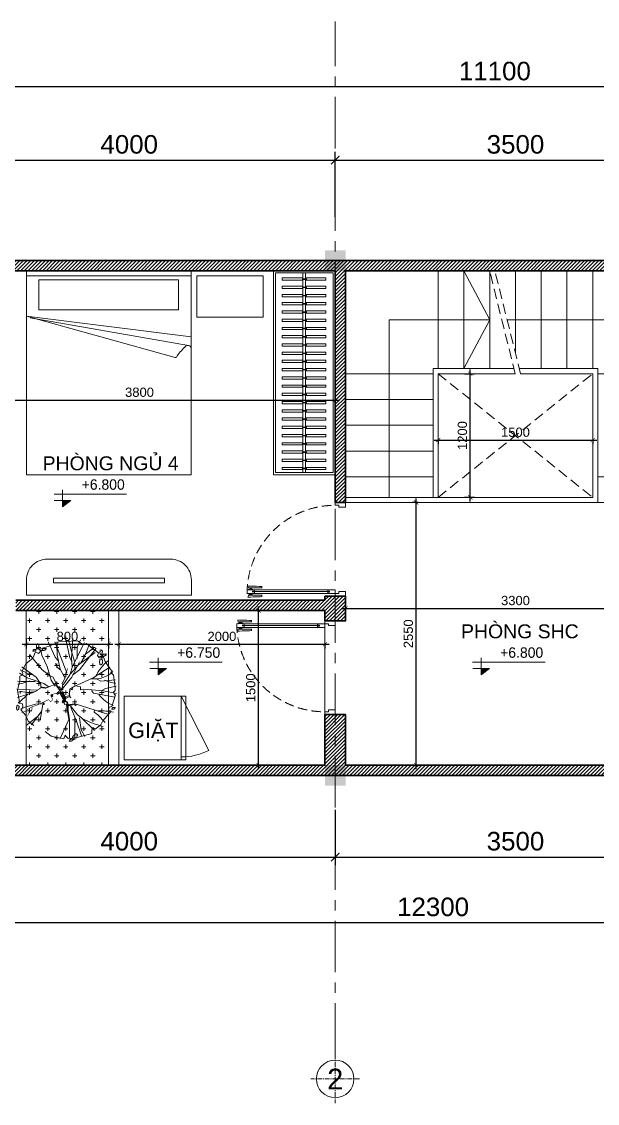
# Model space of a CAD drawing. Header units: inches. Extents: x 1198002 to 1275033, y 93432 to 197262.
# Drawn here: x 1250057 to 1255646, y 119039 to 129545 of the extents above; entities that cross this region are included whole.
import ezdxf
from ezdxf.enums import TextEntityAlignment as Align

# ---------------------------------------------------------------- set-up
doc = ezdxf.new("R2010")
doc.units = ezdxf.units.IN
doc.header["$LTSCALE"] = 100
doc.header["$MEASUREMENT"] = 0
doc.header["$PDMODE"] = 35
doc.linetypes.add('CENTERX2', pattern=[4, 2.5, -0.5, 0.5, -0.5])
doc.linetypes.add('DASHEDX2', pattern=[1.5, 1, -0.5])
for name, color, linetype, lineweight in [('1', 1, 'Continuous', 18), ('183', 183, 'Continuous', 5), ('2', 2, 'Continuous', 13), ('4', 4, 'Continuous', 35), ('8', 252, 'Continuous', 5), ('8CUA', 8, 'Continuous', 5), ('9GRID', 251, 'CENTERX2', 5), ('9HIDDEN', 251, 'DASHEDX2', 5), ('CAYXANH', 85, 'Continuous', 5), ('DIM', 135, 'Continuous', 9), ('TEXT', 7, 'Continuous', 18)]:
    doc.layers.add(name, color=color, linetype=linetype, lineweight=lineweight)
doc.layers.add('13COLUMB', color=13, linetype='Continuous')
doc.styles.add('CVN', font='VHELVEN.TTF')
doc.styles.add('OBAYASHI', font='ARIALN.TTF')
doc.styles.add('VSIMPLEX', font='VTIMESN.TTF')
doc.dimstyles.new('D100', dxfattribs={"dimscale": 100, "dimtxt": 1.8, "dimasz": 0.8, "dimexe": 0.8, "dimexo": 0.8, "dimgap": 0.6, "dimtad": 1, "dimdec": 0, "dimrnd": 5, "dimzin": 12, "dimdsep": 46, "dimtxsty": 'CVN', "dimblk1": 'ARCHTICK', "dimblk2": 'ARCHTICK', "dimsah": 1, "dimcen": 0.8, "dimdle": 0.8, "dimclrd": 256, "dimclre": 256, "dimclrt": 7, "dimadec": 0, "dimazin": 3, "dimtfac": 1, "dimtdec": 0, "dimtix": 1, "dimtmove": 2, "dimatfit": 3, "dimldrblk": 'ARCHTICK', "dimfxl": 1, "dimtolj": 1, "dimarcsym": 0})
doc.dimstyles.new('D70', dxfattribs={"dimscale": 50, "dimtxt": 1.8, "dimasz": 0.8, "dimexe": 0.8, "dimexo": 0.8, "dimgap": 0.6, "dimtad": 1, "dimdec": 0, "dimrnd": 5, "dimzin": 12, "dimdsep": 46, "dimtxsty": 'CVN', "dimblk1": 'ARCHTICK', "dimblk2": 'ARCHTICK', "dimsah": 1, "dimcen": 0.8, "dimdle": 0.8, "dimclrd": 256, "dimclre": 256, "dimclrt": 7, "dimadec": 0, "dimazin": 3, "dimtfac": 1, "dimtdec": 0, "dimtix": 1, "dimtmove": 2, "dimatfit": 3, "dimldrblk": 'ARCHTICK', "dimfxl": 1, "dimtolj": 1, "dimarcsym": 0})

# ---------------------------------------------------------------- blocks, each defined once
blk = doc.blocks.new('*U176')
for points in [[(30, 0), (0, 0), (0, 111), (50, 111), (50, 40), (30, 40)], [(981, 0), (1011, 0), (1011, 111), (961, 111), (961, 40), (981, 40)]]:
    blk.add_lwpolyline(points, close=True)
blk.add_lwpolyline([(55, -80), (70, -80), (70, 0), (30, 0), (30, -80), (45, -80), (45, -60), (55, -60), (55, -80)])
at = {"layer": '8CUA'}
for p, q in [((30, -871), (30, -80)), ((70, -80), (70, -871))]:
    blk.add_line(p, q, dxfattribs=at)
at = {"layer": '8CUA', "const_width": 10}
for points in [[(50, -891), (50, -60)], [(20, -906), (10, -906), (10, -916), (20, -916)], [(55, -871), (70, -871), (70, -951), (30, -951), (30, -871), (45, -871), (45, -891), (55, -891), (55, -871)], [(80, -906), (90, -906), (90, -916), (80, -916)]]:
    blk.add_lwpolyline(points, dxfattribs=at)
for points in [[(-10, -941), (10, -936), (10, -791), (-5, -791)], [(110, -941), (90, -936), (90, -791), (105, -791)]]:
    blk.add_lwpolyline(points, close=True, dxfattribs=at)
at = {"layer": '8CUA'}
for centre, start, end in [((70, -911), 143.1301, 216.8699), ((30, -911), 323.1301, 36.8699)]:
    blk.add_arc(centre, 50, start, end, dxfattribs=at)
at = {"layer": '9HIDDEN', "lineweight": 5}
blk.add_arc((30, 0), 951, 270, 0, dxfattribs=at)
blk = doc.blocks.new('*U184')
for points in [[(0, 0), (0, -600), (1980, -600), (1980, 0)], [(1960, -20), (1960, -580), (20, -580), (20, -20)]]:
    blk.add_lwpolyline(points, close=True)
at = {"ltscale": 6}
for points in [[(91, -287), (91, -85), (69, -85), (69, -287)], [(171, -287), (171, -85), (149, -85), (149, -287)], [(251, -287), (251, -85), (229, -85), (229, -287)], [(331, -287), (331, -85), (309, -85), (309, -287)], [(411, -287), (411, -85), (389, -85), (389, -287)], [(491, -287), (491, -85), (469, -85), (469, -287)], [(571, -287), (571, -85), (549, -85), (549, -287)], [(651, -287), (651, -85), (629, -85), (629, -287)], [(731, -287), (731, -85), (709, -85), (709, -287)], [(811, -287), (811, -85), (789, -85), (789, -287)], [(891, -287), (891, -85), (869, -85), (869, -287)], [(971, -287), (971, -85), (949, -85), (949, -287)], [(1051, -287), (1051, -85), (1029, -85), (1029, -287)], [(1131, -287), (1131, -85), (1109, -85), (1109, -287)], [(1211, -287), (1211, -85), (1189, -85), (1189, -287)], [(1291, -287), (1291, -85), (1269, -85), (1269, -287)], [(1371, -287), (1371, -85), (1349, -85), (1349, -287)], [(1451, -287), (1451, -85), (1429, -85), (1429, -287)], [(1531, -287), (1531, -85), (1509, -85), (1509, -287)], [(1611, -287), (1611, -85), (1589, -85), (1589, -287)], [(1691, -287), (1691, -85), (1669, -85), (1669, -287)], [(1771, -287), (1771, -85), (1749, -85), (1749, -287)], [(1851, -287), (1851, -85), (1829, -85), (1829, -287)], [(1931, -287), (1931, -85), (1909, -85), (1909, -287)], [(69, -313), (69, -508), (91, -508), (91, -313)], [(149, -313), (149, -508), (171, -508), (171, -313)], [(229, -313), (229, -508), (251, -508), (251, -313)], [(309, -313), (309, -508), (331, -508), (331, -313)], [(389, -313), (389, -508), (411, -508), (411, -313)], [(469, -313), (469, -508), (491, -508), (491, -313)], [(549, -313), (549, -508), (571, -508), (571, -313)], [(629, -313), (629, -508), (651, -508), (651, -313)], [(709, -313), (709, -508), (731, -508), (731, -313)], [(789, -313), (789, -508), (811, -508), (811, -313)], [(869, -313), (869, -508), (891, -508), (891, -313)], [(949, -313), (949, -508), (971, -508), (971, -313)], [(1029, -313), (1029, -508), (1051, -508), (1051, -313)], [(1109, -313), (1109, -508), (1131, -508), (1131, -313)], [(1189, -313), (1189, -508), (1211, -508), (1211, -313)], [(1269, -313), (1269, -508), (1291, -508), (1291, -313)], [(1349, -313), (1349, -508), (1371, -508), (1371, -313)], [(1429, -313), (1429, -508), (1451, -508), (1451, -313)], [(1509, -313), (1509, -508), (1531, -508), (1531, -313)], [(1589, -313), (1589, -508), (1611, -508), (1611, -313)], [(1669, -313), (1669, -508), (1691, -508), (1691, -313)], [(1749, -313), (1749, -508), (1771, -508), (1771, -313)], [(1829, -313), (1829, -508), (1851, -508), (1851, -313)], [(1909, -313), (1909, -508), (1931, -508), (1931, -313)]]:
    blk.add_lwpolyline(points, dxfattribs=at)
for points in [[(1960, -313), (1960, -287), (20, -287), (20, -313)], [(83, -281), (78, -281), (78, -320), (83, -320)], [(163, -281), (158, -281), (158, -320), (163, -320)], [(243, -281), (238, -281), (238, -320), (243, -320)], [(323, -281), (318, -281), (318, -320), (323, -320)], [(403, -281), (398, -281), (398, -320), (403, -320)], [(483, -281), (478, -281), (478, -320), (483, -320)], [(563, -281), (558, -281), (558, -320), (563, -320)], [(643, -281), (638, -281), (638, -320), (643, -320)], [(723, -281), (718, -281), (718, -320), (723, -320)], [(803, -281), (798, -281), (798, -320), (803, -320)], [(883, -281), (878, -281), (878, -320), (883, -320)], [(963, -281), (958, -281), (958, -320), (963, -320)], [(1043, -281), (1038, -281), (1038, -320), (1043, -320)], [(1123, -281), (1118, -281), (1118, -320), (1123, -320)], [(1203, -281), (1198, -281), (1198, -320), (1203, -320)], [(1283, -281), (1278, -281), (1278, -320), (1283, -320)], [(1363, -281), (1358, -281), (1358, -320), (1363, -320)], [(1443, -281), (1438, -281), (1438, -320), (1443, -320)], [(1523, -281), (1518, -281), (1518, -320), (1523, -320)], [(1603, -281), (1598, -281), (1598, -320), (1603, -320)], [(1683, -281), (1678, -281), (1678, -320), (1683, -320)], [(1763, -281), (1758, -281), (1758, -320), (1763, -320)], [(1843, -281), (1838, -281), (1838, -320), (1843, -320)], [(1923, -281), (1918, -281), (1918, -320), (1923, -320)]]:
    blk.add_lwpolyline(points, close=True, dxfattribs=at)
blk = doc.blocks.new('AKHRAEHHGIONG')
at = {"layer": '183'}
for p, q in [((1269416, 150673), (1269416, 148693)), ((1271016, 150673), (1269416, 150673)), ((1269416, 150268), (1269416, 150673)), ((1271016, 148693), (1271016, 150673)), ((1271016, 150268), (1271016, 150673)), ((1269416, 148693), (1271016, 148693))]:
    blk.add_line(p, q, dxfattribs=at)
at = {"layer": '183', "ltscale": 10}
for p, q in [((1271016, 150623), (1269416, 150623)), ((1269537, 150585), (1269537, 150293)), ((1270893, 150585), (1269537, 150585)), ((1270893, 150293), (1270893, 150585)), ((1269537, 150293), (1270893, 150293)), ((1271016, 150031), (1269416, 150232)), ((1269416, 150232), (1270859, 149831)), ((1270989, 149947), (1269453, 150217))]:
    blk.add_line(p, q, dxfattribs=at)
for centre, major_axis, start_param, end_param in [((1271328, 149542), (-383, -383), 4.693087, 4.929797), ((1270981, 149913), (-25, -25), 2.501305, 4.890941), ((1270863, 149839), (-6.36, 6.36), 1.849209, 3.359)]:
    blk.add_ellipse(centre, major_axis=major_axis, ratio=1, start_param=start_param, end_param=end_param, dxfattribs=at)
blk = doc.blocks.new('FDSDGFJHKJ')
at = {"layer": '183'}
for p, q in [((1454291, -266426), (1453764, -266694)), ((1453764, -266648), (1453764, -267248)), ((1454384, -266648), (1453764, -266648)), ((1453764, -267248), (1453764, -266694)), ((1454384, -266694), (1453764, -266694)), ((1454384, -266648), (1454384, -267248)), ((1454384, -267248), (1453764, -267248))]:
    blk.add_line(p, q, dxfattribs=at)
blk.add_arc((1453764, -266694), 591, 0, 27.0031, dxfattribs=at)
blk = doc.blocks.new('GRIDSIGN')
at = {"color": 9, "linetype": 'CENTERX2'}
for p, q in [((0, 1300), (0, -1300)), ((-1300, 0), (1300, 0))]:
    blk.add_line(p, q, dxfattribs=at)
at = {"color": 9}
blk.add_circle((0, 0), 1000, dxfattribs=at)
blk.add_attdef('A', text='', height=1000).set_placement((0, 0), align=Align.MIDDLE)
blk = doc.blocks.new('ttucx')
at = {"layer": '9GRID', "ltscale": 2}
blk.add_line((1253101, 157775), (1253101, 167807), dxfattribs=at)
for points in [[(1243179, 165486), (1264296, 165486)], [(1243179, 160486), (1264296, 160486)]]:
    blk.add_lwpolyline(points, dxfattribs=at)
at = {"layer": '2'}
ref = blk.add_blockref('GRIDSIGN', (1253101, 157538), dxfattribs=dict(at, xscale=-0.1822500005364418, yscale=0.1822500005364418, zscale=0.1822500005364418))
ref.add_attrib('A', '2', dxfattribs={"layer": '0', "height": 202, "style": 'CVN'}).set_placement((1253101, 157538), align=Align.MIDDLE)
blk = doc.blocks.new('cos')
for p, q in [((1527, 300), (-205, 300)), ((0, 0), (0, 400)), ((-200, 150), (200, 150)), ((0, 0), (200, 150))]:
    blk.add_line(p, q)
blk.add_solid([(0, 150), (0, 0), (200, 150)])
at = {"color": 3, "style": 'VSIMPLEX', "text_generation_flag": 6}
blk.add_attdef('COS-VER', (93, 405), '', height=250, rotation=180, dxfattribs=at)
blk = doc.blocks.new('TREE56')
at = {"layer": 'CAYXANH'}
for p, q in [((-303, 1481), (-425, 1751)), ((-409, 1675), (-238, 1747)), ((-94, 1204), (-307, 1747)), ((-269, 1519), (-265, 1751)), ((-238, 1747), (92, 1770)), ((-45, 1470), (-113, 1793)), ((-26, 1622), (-67, 1789)), ((-14, 1462), (12, 1808)), ((8, 1329), (217, 1736)), ((84, 1656), (145, 1785)), ((92, 1770), (195, 1694)), ((-690, 1589), (-699, 1589)), ((-699, 1589), (-699, 1585)), ((-666, 1585), (-699, 1585)), ((-698, 1462), (-649, 1572)), ((-678, 1614), (-690, 1602)), ((-690, 1602), (-690, 1589)), ((-646, 1614), (-678, 1614)), ((-654, 1589), (-666, 1589)), ((-666, 1589), (-666, 1585)), ((-654, 1593), (-654, 1589)), ((-650, 1593), (-654, 1593)), ((-650, 1598), (-650, 1593)), ((-646, 1598), (-650, 1598)), ((-649, 1572), (-595, 1546)), ((-638, 1606), (-646, 1598)), ((-642, 1618), (-638, 1618)), ((-638, 1618), (-638, 1606)), ((-635, 1680), (-631, 1680)), ((-635, 1656), (-635, 1680)), ((-631, 1656), (-635, 1656)), ((-619, 1717), (-631, 1708)), ((-631, 1680), (-631, 1708)), ((-631, 1631), (-631, 1656)), ((-623, 1631), (-631, 1631)), ((-623, 1627), (-623, 1631)), ((-611, 1627), (-623, 1627)), ((-619, 1717), (-615, 1712)), ((-615, 1712), (-611, 1712)), ((-611, 1712), (-611, 1708)), ((-611, 1708), (-607, 1708)), ((-602, 1631), (-611, 1631)), ((-611, 1631), (-611, 1627)), ((-607, 1708), (-602, 1704)), ((-602, 1704), (-598, 1704)), ((-598, 1643), (-602, 1635)), ((-602, 1635), (-602, 1631)), ((-598, 1704), (-598, 1700)), ((-598, 1700), (-594, 1696)), ((-594, 1652), (-598, 1643)), ((-595, 1546), (-569, 1576)), ((-594, 1696), (-590, 1696)), ((-590, 1680), (-594, 1676)), ((-594, 1676), (-594, 1652)), ((-590, 1696), (-590, 1680)), ((-576, 1626), (-409, 1675)), ((-569, 1576), (-576, 1626)), ((-538, 1512), (-557, 1607)), ((-526, 1602), (-536, 1602)), ((-536, 1602), (-536, 1598)), ((-497, 1598), (-536, 1598)), ((-512, 1632), (-526, 1617)), ((-526, 1617), (-526, 1602)), ((-473, 1632), (-512, 1632)), ((-482, 1602), (-497, 1602)), ((-497, 1602), (-497, 1598)), ((-477, 1607), (-482, 1607)), ((-482, 1607), (-482, 1602)), ((-473, 1612), (-477, 1612)), ((-477, 1612), (-477, 1607)), ((-463, 1622), (-473, 1612)), ((-468, 1636), (-463, 1636)), ((-463, 1636), (-463, 1622)), ((39, 1405), (-26, 1622)), ((84, 1458), (84, 1656)), ((107, 1344), (404, 1561)), ((130, 1257), (423, 1637)), ((195, 1694), (248, 1721)), ((210, 1481), (305, 1709)), ((233, 1531), (297, 1580)), ((248, 1721), (464, 1553)), ((297, 1580), (377, 1645)), ((464, 1553), (445, 1508)), ((487, 1574), (491, 1574)), ((487, 1550), (487, 1574)), ((491, 1550), (487, 1550)), ((504, 1610), (491, 1602)), ((491, 1574), (491, 1602)), ((491, 1525), (491, 1550)), ((504, 1610), (508, 1606)), ((508, 1606), (512, 1606)), ((512, 1606), (512, 1602)), ((512, 1602), (516, 1602)), ((516, 1602), (520, 1598)), ((520, 1598), (524, 1598)), ((524, 1537), (520, 1529)), ((524, 1598), (524, 1594)), ((524, 1594), (528, 1590)), ((528, 1546), (524, 1537)), ((528, 1590), (532, 1590)), ((532, 1574), (528, 1570)), ((528, 1570), (528, 1546)), ((532, 1590), (532, 1574)), ((551, 1531), (536, 1516)), ((589, 1531), (551, 1531)), ((594, 1535), (599, 1535)), ((599, 1535), (599, 1521)), ((-892, 1223), (-820, 1363)), ((-820, 1363), (-698, 1462)), ((-531, 1253), (-751, 1523)), ((-447, 1314), (-538, 1512)), ((-246, 1409), (-303, 1481)), ((-276, 1310), (-299, 1367)), ((-216, 1268), (-269, 1519)), ((-7, 1401), (-45, 1470)), ((-30, 1185), (107, 1344)), ((-3, 1306), (-14, 1462)), ((-11, 1124), (130, 1397)), ((153, 1378), (210, 1481)), ((445, 1508), (476, 1466)), ((476, 1466), (552, 1477)), ((483, 1407), (487, 1407)), ((483, 1378), (483, 1407)), ((487, 1378), (483, 1378)), ((502, 1451), (487, 1441)), ((487, 1407), (487, 1441)), ((487, 1349), (487, 1378)), ((497, 1349), (487, 1349)), ((499, 1525), (491, 1525)), ((497, 1344), (497, 1349)), ((512, 1344), (497, 1344)), ((499, 1521), (499, 1525)), ((512, 1521), (499, 1521)), ((502, 1451), (507, 1446)), ((507, 1446), (512, 1446)), ((512, 1525), (512, 1521)), ((520, 1525), (512, 1525)), ((512, 1446), (512, 1441)), ((512, 1441), (517, 1441)), ((512, 1349), (512, 1344)), ((521, 1349), (512, 1349)), ((517, 1441), (521, 1436)), ((520, 1529), (520, 1525)), ((521, 1436), (526, 1436)), ((526, 1363), (521, 1354)), ((521, 1354), (521, 1349)), ((526, 1501), (526, 1496)), ((536, 1501), (526, 1501)), ((565, 1496), (526, 1496)), ((526, 1436), (526, 1431)), ((526, 1431), (531, 1427)), ((531, 1373), (526, 1363)), ((531, 1427), (536, 1427)), ((536, 1407), (531, 1402)), ((531, 1402), (531, 1373)), ((536, 1516), (536, 1501)), ((536, 1427), (536, 1407)), ((552, 1477), (582, 1405)), ((565, 1501), (565, 1496)), ((580, 1501), (565, 1501)), ((580, 1506), (580, 1501)), ((585, 1506), (580, 1506)), ((582, 1405), (677, 1261)), ((585, 1511), (585, 1506)), ((589, 1511), (585, 1511)), ((599, 1521), (589, 1511)), ((-797, 1112), (-934, 1196)), ((-930, 1143), (-888, 1158)), ((-785, 1192), (-922, 1253)), ((-641, 1124), (-892, 1310)), ((-877, 1192), (-892, 1223)), ((-888, 1158), (-877, 1192)), ((-725, 1173), (-785, 1192)), ((-402, 1154), (-531, 1253)), ((-371, 1074), (-447, 1314)), ((-341, 1128), (-402, 1154)), ((-216, 1257), (-276, 1310)), ((-147, 1150), (-216, 1268)), ((-162, 991), (-41, 1166)), ((-128, 1116), (-147, 1150)), ((-41, 1166), (8, 1329)), ((5, 1158), (130, 1257)), ((366, 1112), (666, 1302)), ((677, 1261), (707, 1238)), ((696, 1242), (681, 1207)), ((681, 1207), (726, 1162)), ((726, 1162), (757, 945)), ((-971, 888), (-926, 1074)), ((-907, 1048), (-971, 1055)), ((-892, 1014), (-964, 1002)), ((-926, 1074), (-930, 1143)), ((-656, 1048), (-907, 1048)), ((-751, 1063), (-892, 1014)), ((-504, 1014), (-797, 1112)), ((-557, 1002), (-641, 1124)), ((-554, 957), (-557, 1002)), ((-428, 960), (-504, 1014)), ((-303, 968), (-371, 1074)), ((-269, 979), (-341, 1128)), ((-162, 934), (-11, 1124)), ((20, 953), (366, 1112)), ((81, 964), (145, 953)), ((438, 1090), (502, 1055)), ((502, 1055), (761, 1078)), ((586, 926), (776, 964)), ((-618, 896), (-979, 915)), ((-937, 725), (-971, 888)), ((-675, 862), (-971, 763)), ((-831, 778), (-956, 668)), ((-785, 824), (-831, 778)), ((-212, 870), (-186, 832)), ((-186, 832), (-159, 847)), ((-159, 794), (-182, 782)), ((-182, 782), (-167, 744)), ((-159, 847), (-159, 794)), ((-132, 782), (-147, 732)), ((-56, 820), (-41, 915)), ((-41, 915), (20, 953)), ((145, 953), (145, 900)), ((145, 900), (206, 911)), ((206, 911), (552, 881)), ((339, 888), (377, 843)), ((377, 843), (753, 770)), ((521, 892), (586, 926)), ((552, 881), (780, 839)), ((764, 812), (700, 607)), ((757, 888), (730, 862)), ((730, 862), (745, 812)), ((745, 812), (764, 812)), ((757, 945), (757, 888)), ((-986, 571), (-986, 595)), ((-986, 595), (-982, 595)), ((-970, 632), (-982, 623)), ((-982, 595), (-982, 623)), ((-970, 632), (-966, 628)), ((-966, 628), (-962, 628)), ((-962, 628), (-962, 623)), ((-962, 623), (-958, 623)), ((-958, 623), (-954, 619)), ((-954, 619), (-950, 619)), ((-950, 619), (-950, 615)), ((-950, 615), (-946, 611)), ((-946, 611), (-941, 611)), ((-941, 595), (-946, 591)), ((-946, 591), (-946, 567)), ((-941, 611), (-941, 595)), ((-937, 668), (-937, 725)), ((-911, 664), (-937, 668)), ((-831, 592), (-918, 558)), ((-880, 656), (-911, 664)), ((-903, 542), (-877, 607)), ((-877, 607), (-880, 656)), ((-652, 649), (-831, 592)), ((-546, 653), (-652, 649)), ((-512, 675), (-569, 367)), ((-159, 718), (-182, 687)), ((-182, 687), (-163, 672)), ((-167, 744), (-129, 744)), ((-163, 672), (-140, 672)), ((-129, 744), (-159, 718)), ((-143, 687), (-136, 641)), ((-136, 641), (-71, 653)), ((-71, 653), (-105, 630)), ((-105, 630), (-64, 375)), ((-90, 641), (-52, 379)), ((-71, 558), (-71, 622)), ((-71, 622), (-33, 618)), ((-33, 618), (92, 459)), ((-33, 615), (-7, 546)), ((-14, 630), (50, 653)), ((50, 653), (647, 466)), ((654, 592), (639, 546)), ((700, 607), (654, 592)), ((715, 587), (703, 575)), ((703, 575), (703, 562)), ((747, 587), (715, 587)), ((755, 579), (747, 570)), ((751, 591), (755, 591)), ((755, 591), (755, 579)), ((-982, 571), (-986, 571)), ((-982, 546), (-982, 571)), ((-974, 546), (-982, 546)), ((-974, 542), (-974, 546)), ((-962, 542), (-974, 542)), ((-954, 546), (-962, 546)), ((-962, 546), (-962, 542)), ((-950, 559), (-954, 550)), ((-954, 550), (-954, 546)), ((-946, 567), (-950, 559)), ((-823, 447), (-903, 542)), ((-782, 345), (-823, 447)), ((-592, 447), (-816, 269)), ((-538, 531), (-721, 280)), ((-7, 546), (73, 348)), ((92, 459), (160, 409)), ((130, 405), (157, 196)), ((160, 409), (392, 185)), ((392, 546), (385, 508)), ((385, 508), (453, 459)), ((453, 459), (578, 322)), ((685, 523), (540, 356)), ((639, 546), (685, 523)), ((703, 562), (694, 562)), ((694, 562), (694, 558)), ((727, 558), (694, 558)), ((739, 562), (727, 562)), ((727, 562), (727, 558)), ((743, 566), (739, 566)), ((739, 566), (739, 562)), ((747, 570), (743, 570)), ((743, 570), (743, 566)), ((-679, 272), (-782, 345)), ((-64, 375), (-216, 41)), ((-52, 379), (-52, 48)), ((46, 326), (43, 37)), ((73, 345), (46, 326)), ((73, 348), (164, 86)), ((157, 196), (221, 79)), ((362, 238), (343, 200)), ((343, 200), (347, 170)), ((404, 208), (362, 238)), ((502, 284), (404, 208)), ((540, 356), (502, 284)), ((-375, 82), (-478, 162)), ((-147, 37), (-375, 82)), ((-124, 98), (-147, 37)), ((-109, 75), (-124, 98)), ((-71, 41), (-109, 75)), ((-3, 48), (-71, 41)), ((-54, 0), (-54, -5)), ((-44, 0), (-54, 0)), ((-29, 29), (-44, 15)), ((-44, 15), (-44, 0)), ((10, 29), (-29, 29)), ((-15, 0), (-15, -5)), ((0, 0), (-15, 0)), ((12, 79), (-3, 48)), ((0, 5), (0, 0)), ((5, 5), (0, 5)), ((5, 10), (5, 5)), ((10, 10), (5, 10)), ((19, 19), (10, 10)), ((62, 132), (12, 79)), ((15, 34), (19, 34)), ((19, 34), (19, 19)), ((84, 113), (62, 132)), ((81, 86), (100, 101)), ((84, 56), (81, 86)), ((343, 132), (84, 56)), ((100, 101), (84, 113)), ((347, 170), (343, 132)), ((-15, -5), (-54, -5))]:
    blk.add_line(p, q, dxfattribs=at)
for points in [[(-166, 896, 16, 16, 0), (-178, 1017, 16, 16, 0), (-140, 1086, 16, 12.8, 0), (-117, 1147, 12.8, 9.6, 0), (-102, 1196, 9.6, 9.6, 0), (-86, 1280, 9.6, 9.6, 0)], [(-204, 862, 16, 16, 0), (-273, 957, 16, 16, 0), (-223, 953, 16, 16, 0), (-200, 919, 16, 16, 0), (-219, 896, 16, 16, 0), (-235, 938, 16, 16, 0), (-299, 995, 9.6, 9.6, 0), (-387, 968, 16, 16, 0), (-463, 934, 22.4, 22.4, 0), (-546, 945, 22.4, 22.4, 0), (-565, 934, 12.8, 12.8, 0), (-649, 869, 12.8, 12.8, 0), (-687, 865, 12.8, 12.8, 0), (-793, 854, 12.8, 12.8, 0), (-869, 865, 12.8, 12.8, 0), (-918, 877, 12.8, 12.8, 0), (-941, 862, 12.8, 12.8, 0), (-907, 862, 12.8, 12.8, 0), (-926, 824, 12.8, 12.8, 0)], [(-170, 869, 22.4, 22.4, 0), (-261, 827, 22.4, 22.4, 0), (-276, 843, 9.6, 9.6, 0), (-383, 812, 9.6, 9.6, 0), (-375, 782, 9.6, 9.6, 0), (-349, 740, 9.6, 9.6, 0), (-360, 706, 9.6, 9.6, 0), (-375, 702, 9.6, 9.6, 0), (-383, 691, 9.6, 9.6, 0), (-421, 729, 9.6, 9.6, 0), (-607, 637, 9.6, 9.6, 0), (-736, 592, 9.6, 9.6, 0), (-831, 520, 9.6, 9.6, 0), (-896, 501, 9.6, 9.6, 0)], [(-170, 873, 16, 16, 0), (-113, 751, 16, 16, 0), (-75, 774, 16, 16, 0), (-37, 778, 16, 16, 0), (-22, 755, 1.28, 1.28, 0)], [(-45, 782, 19.2, 19.2, 0), (-52, 843, 19.2, 12.8, 0), (-37, 900, 12.8, 12.8, 0)], [(-713, 599, 9.6, 9.6, 0), (-713, 554, 9.6, 9.6, 0), (-759, 504, 9.6, 6.4, 0), (-801, 421, 6.4, 6.4, 0), (-831, 371, 6.4, 6.4, 0)], [(-136, 702, 25.6, 25.6, 0), (-86, 679, 25.6, 25.6, 0), (-90, 622, 25.6, 25.6, 0), (-79, 542, 25.6, 19.2, 0), (-67, 451, 19.2, 19.2, 0)]]:
    blk.add_lwpolyline(points, format="xyseb", dxfattribs=at)
for points, const_width in [([(-204, 884), (-181, 941), (-181, 892), (-189, 881)], 12.8), ([(-218, 868), (-266, 847), (-238, 878)], 12.8), ([(-210, 836), (-142, 707)], 25.6), ([(-185, 850), (-121, 721), (-178, 691)], 25.6), ([(-117, 782), (-60, 797)], 12.8), ([(-75, 634), (-26, 641), (46, 653)], 19.2)]:
    blk.add_lwpolyline(points, dxfattribs=dict(at, const_width=const_width))
for centre, radius in [((-357, 798), 11.7), ((-8, 921), 15.3), ((-506, 653), 11.7), ((55, 639), 11.7)]:
    blk.add_circle(centre, radius, dxfattribs=at)
for centre, radius, start, end in [((1208, 726), 898, 129.3545, 152.6092), ((392, 1561), 468, 262.5537, 314.3375), ((889, 1892), 883, 248.5622, 262.3516), ((918, 1141), 551, 215.15, 249.1841), ((1002, 2007), 1813, 242.8644, 255.3539), ((485, -586), 1117, 77.3352, 91.8505)]:
    blk.add_arc(centre, radius, start, end, dxfattribs=at)
blk = doc.blocks.new('_ARCHTICK')
at = {"color": 0, "linetype": 'ByBlock', "const_width": 0.15}
blk.add_lwpolyline([(-0.5, -0.5), (0.5, 0.5)], dxfattribs=at)
blk = doc.blocks.new('*D263')
at = {"layer": 'Defpoints', "color": 0, "transparency": 16777216}
for p in [(1253101, 128200), (1253101, 127570), (1249101, 127325)]:
    blk.add_point(p, dxfattribs=at)
at = {"layer": 'DIM', "lineweight": -2, "transparency": 16777216}
for p, q in [((1249021, 128200), (1253181, 128200)), ((1249101, 127405), (1249101, 128280)), ((1253101, 127650), (1253101, 128280))]:
    blk.add_line(p, q, dxfattribs=at)
at = {"layer": 'DIM', "lineweight": -2, "transparency": 16777216, "xscale": 80, "yscale": 80, "zscale": 80, "rotation": 180}
blk.add_blockref('_ARCHTICK', (1249101, 128200), dxfattribs=at)
at = {"layer": 'DIM', "lineweight": -2, "transparency": 16777216, "xscale": 80, "yscale": 80, "zscale": 80}
blk.add_blockref('_ARCHTICK', (1253101, 128200), dxfattribs=at)
at = {"layer": 'DIM', "color": 7, "transparency": 16777216, "insert": (1251101, 128352), "char_height": 180, "attachment_point": 5, "style": 'CVN'}
blk.add_mtext('\\A1;4000', dxfattribs=at)
blk = doc.blocks.new('*D264')
at = {"layer": 'Defpoints', "color": 0, "transparency": 16777216}
for p in [(1256601, 128200), (1253101, 127570), (1256601, 127325)]:
    blk.add_point(p, dxfattribs=at)
at = {"layer": 'DIM', "lineweight": -2, "transparency": 16777216}
for p, q in [((1253021, 128200), (1256681, 128200)), ((1253101, 127650), (1253101, 128280)), ((1256601, 127405), (1256601, 128280))]:
    blk.add_line(p, q, dxfattribs=at)
at = {"layer": 'DIM', "lineweight": -2, "transparency": 16777216, "xscale": 80, "yscale": 80, "zscale": 80, "rotation": 180}
blk.add_blockref('_ARCHTICK', (1253101, 128200), dxfattribs=at)
at = {"layer": 'DIM', "lineweight": -2, "transparency": 16777216, "xscale": 80, "yscale": 80, "zscale": 80}
blk.add_blockref('_ARCHTICK', (1256601, 128200), dxfattribs=at)
at = {"layer": 'DIM', "color": 7, "transparency": 16777216, "insert": (1254851, 128352), "char_height": 180, "attachment_point": 5, "style": 'CVN'}
blk.add_mtext('\\A1;3500', dxfattribs=at)
blk = doc.blocks.new('*D266')
at = {"layer": 'Defpoints', "color": 0, "transparency": 16777216}
for p in [(1249101, 128912), (1249101, 127516), (1260201, 127325)]:
    blk.add_point(p, dxfattribs=at)
at = {"layer": 'DIM', "lineweight": -2, "transparency": 16777216}
for p, q in [((1260281, 128912), (1249021, 128912)), ((1249101, 127596), (1249101, 128992)), ((1260201, 127405), (1260201, 128992))]:
    blk.add_line(p, q, dxfattribs=at)
at = {"layer": 'DIM', "lineweight": -2, "transparency": 16777216, "xscale": 80, "yscale": 80, "zscale": 80, "rotation": 180}
blk.add_blockref('_ARCHTICK', (1249101, 128912), dxfattribs=at)
at = {"layer": 'DIM', "lineweight": -2, "transparency": 16777216, "xscale": 80, "yscale": 80, "zscale": 80}
blk.add_blockref('_ARCHTICK', (1260201, 128912), dxfattribs=at)
at = {"layer": 'DIM', "color": 7, "transparency": 16777216, "insert": (1254651, 129064), "char_height": 180, "attachment_point": 5, "style": 'CVN'}
blk.add_mtext('\\A1;11100', dxfattribs=at)
blk = doc.blocks.new('*D275')
at = {"layer": 'Defpoints', "color": 0, "transparency": 16777216}
for p in [(1249101, 122225), (1253101, 121970), (1253101, 121431)]:
    blk.add_point(p, dxfattribs=at)
at = {"layer": 'DIM', "lineweight": -2, "transparency": 16777216}
for p, q in [((1249101, 122145), (1249101, 121351)), ((1253101, 121890), (1253101, 121351)), ((1249021, 121431), (1253181, 121431))]:
    blk.add_line(p, q, dxfattribs=at)
at = {"layer": 'DIM', "lineweight": -2, "transparency": 16777216, "xscale": 80, "yscale": 80, "zscale": 80, "rotation": 180}
blk.add_blockref('_ARCHTICK', (1249101, 121431), dxfattribs=at)
at = {"layer": 'DIM', "lineweight": -2, "transparency": 16777216, "xscale": 80, "yscale": 80, "zscale": 80}
blk.add_blockref('_ARCHTICK', (1253101, 121431), dxfattribs=at)
at = {"layer": 'DIM', "color": 7, "transparency": 16777216, "insert": (1251101, 121584), "char_height": 180, "attachment_point": 5, "style": 'CVN'}
blk.add_mtext('\\A1;4000', dxfattribs=at)
blk = doc.blocks.new('*D276')
at = {"layer": 'Defpoints', "color": 0, "transparency": 16777216}
for p in [(1253101, 121970), (1256601, 121970), (1256601, 121431)]:
    blk.add_point(p, dxfattribs=at)
at = {"layer": 'DIM', "lineweight": -2, "transparency": 16777216}
for p, q in [((1253101, 121890), (1253101, 121351)), ((1256601, 121890), (1256601, 121351)), ((1253021, 121431), (1256681, 121431))]:
    blk.add_line(p, q, dxfattribs=at)
at = {"layer": 'DIM', "lineweight": -2, "transparency": 16777216, "xscale": 80, "yscale": 80, "zscale": 80, "rotation": 180}
blk.add_blockref('_ARCHTICK', (1253101, 121431), dxfattribs=at)
at = {"layer": 'DIM', "lineweight": -2, "transparency": 16777216, "xscale": 80, "yscale": 80, "zscale": 80}
blk.add_blockref('_ARCHTICK', (1256601, 121431), dxfattribs=at)
at = {"layer": 'DIM', "color": 7, "transparency": 16777216, "insert": (1254851, 121584), "char_height": 180, "attachment_point": 5, "style": 'CVN'}
blk.add_mtext('\\A1;3500', dxfattribs=at)
blk = doc.blocks.new('*D278')
at = {"layer": 'Defpoints', "color": 0, "transparency": 16777216}
for p in [(1247901, 121748), (1260201, 121620), (1247901, 120793)]:
    blk.add_point(p, dxfattribs=at)
at = {"layer": 'DIM', "lineweight": -2, "transparency": 16777216}
for p, q in [((1247901, 121668), (1247901, 120713)), ((1260201, 121540), (1260201, 120713)), ((1260281, 120793), (1247821, 120793))]:
    blk.add_line(p, q, dxfattribs=at)
at = {"layer": 'DIM', "lineweight": -2, "transparency": 16777216, "xscale": 80, "yscale": 80, "zscale": 80, "rotation": 180}
blk.add_blockref('_ARCHTICK', (1247901, 120793), dxfattribs=at)
at = {"layer": 'DIM', "lineweight": -2, "transparency": 16777216, "xscale": 80, "yscale": 80, "zscale": 80}
blk.add_blockref('_ARCHTICK', (1260201, 120793), dxfattribs=at)
at = {"layer": 'DIM', "color": 7, "transparency": 16777216, "insert": (1254051, 120946), "char_height": 180, "attachment_point": 5, "style": 'CVN'}
blk.add_mtext('\\A1;12300', dxfattribs=at)
blk = doc.blocks.new('*D282')
at = {"layer": 'Defpoints', "color": 0, "transparency": 16777216}
for p in [(1249301, 125948), (1253101, 125948), (1253101, 125868)]:
    blk.add_point(p, dxfattribs=at)
at = {"layer": 'DIM', "lineweight": -2, "transparency": 16777216}
for p, q in [((1249261, 125868), (1253141, 125868)), ((1249301, 125908), (1249301, 125828)), ((1253101, 125908), (1253101, 125828))]:
    blk.add_line(p, q, dxfattribs=at)
at = {"layer": 'DIM', "lineweight": -2, "transparency": 16777216, "xscale": 40, "yscale": 40, "zscale": 40, "rotation": 180}
blk.add_blockref('_ARCHTICK', (1249301, 125868), dxfattribs=at)
at = {"layer": 'DIM', "lineweight": -2, "transparency": 16777216, "xscale": 40, "yscale": 40, "zscale": 40}
blk.add_blockref('_ARCHTICK', (1253101, 125868), dxfattribs=at)
at = {"layer": 'DIM', "color": 7, "transparency": 16777216, "insert": (1251201, 125945), "char_height": 90, "attachment_point": 5, "style": 'CVN'}
blk.add_mtext('\\A1;3800', dxfattribs=at)
blk = doc.blocks.new('*D284')
at = {"layer": 'Defpoints', "color": 0, "transparency": 16777216}
for p in [(1256501, 123846), (1253201, 123725), (1256501, 123725)]:
    blk.add_point(p, dxfattribs=at)
at = {"layer": 'DIM', "lineweight": -2, "transparency": 16777216}
for p, q in [((1253201, 123765), (1253201, 123886)), ((1256501, 123765), (1256501, 123886)), ((1253161, 123846), (1256541, 123846))]:
    blk.add_line(p, q, dxfattribs=at)
at = {"layer": 'DIM', "lineweight": -2, "transparency": 16777216, "xscale": 40, "yscale": 40, "zscale": 40, "rotation": 180}
blk.add_blockref('_ARCHTICK', (1253201, 123846), dxfattribs=at)
at = {"layer": 'DIM', "lineweight": -2, "transparency": 16777216, "xscale": 40, "yscale": 40, "zscale": 40}
blk.add_blockref('_ARCHTICK', (1256501, 123846), dxfattribs=at)
at = {"layer": 'DIM', "color": 7, "transparency": 16777216, "insert": (1254851, 123922), "char_height": 90, "attachment_point": 5, "style": 'CVN'}
blk.add_mtext('\\A1;3300', dxfattribs=at)
blk = doc.blocks.new('*D285')
at = {"layer": 'Defpoints', "color": 0, "transparency": 16777216}
for p in [(1253887, 124875), (1253945, 124875), (1253945, 122325)]:
    blk.add_point(p, dxfattribs=at)
at = {"layer": 'DIM', "lineweight": -2, "transparency": 16777216}
for p, q in [((1253905, 124875), (1253847, 124875)), ((1253887, 122285), (1253887, 124915)), ((1253905, 122325), (1253847, 122325))]:
    blk.add_line(p, q, dxfattribs=at)
at = {"layer": 'DIM', "lineweight": -2, "transparency": 16777216, "xscale": 40, "yscale": 40, "zscale": 40}
for p, rotation in [((1253887, 124875), 90), ((1253887, 122325), 270)]:
    blk.add_blockref('_ARCHTICK', p, dxfattribs=dict(at, rotation=rotation))
at = {"layer": 'DIM', "color": 7, "transparency": 16777216, "insert": (1253811, 123600), "char_height": 90, "attachment_point": 5, "rotation": 90, "style": 'CVN'}
blk.add_mtext('\\A1;2550', dxfattribs=at)
blk = doc.blocks.new('*D287')
at = {"layer": 'Defpoints', "color": 0, "transparency": 16777216}
for p in [(1252192, 123825), (1252357, 123825), (1252192, 122325)]:
    blk.add_point(p, dxfattribs=at)
at = {"layer": 'DIM', "lineweight": -2, "transparency": 16777216}
for p, q in [((1252232, 123825), (1252397, 123825)), ((1252357, 122285), (1252357, 123865)), ((1252232, 122325), (1252397, 122325))]:
    blk.add_line(p, q, dxfattribs=at)
at = {"layer": 'DIM', "lineweight": -2, "transparency": 16777216, "xscale": 40, "yscale": 40, "zscale": 40}
for p, rotation in [((1252357, 123825), 90), ((1252357, 122325), 270)]:
    blk.add_blockref('_ARCHTICK', p, dxfattribs=dict(at, rotation=rotation))
at = {"layer": 'DIM', "color": 7, "transparency": 16777216, "insert": (1252281, 123075), "char_height": 90, "attachment_point": 5, "rotation": 90, "style": 'CVN'}
blk.add_mtext('\\A1;1500', dxfattribs=at)
blk = doc.blocks.new('*D288')
at = {"layer": 'Defpoints', "color": 0, "transparency": 16777216}
for p in [(1251001, 123548), (1253001, 123548), (1253001, 123498)]:
    blk.add_point(p, dxfattribs=at)
at = {"layer": 'DIM', "lineweight": -2, "transparency": 16777216}
for p, q in [((1250961, 123498), (1253041, 123498)), ((1251001, 123508), (1251001, 123458)), ((1253001, 123508), (1253001, 123458))]:
    blk.add_line(p, q, dxfattribs=at)
at = {"layer": 'DIM', "lineweight": -2, "transparency": 16777216, "xscale": 40, "yscale": 40, "zscale": 40, "rotation": 180}
blk.add_blockref('_ARCHTICK', (1251001, 123498), dxfattribs=at)
at = {"layer": 'DIM', "lineweight": -2, "transparency": 16777216, "xscale": 40, "yscale": 40, "zscale": 40}
blk.add_blockref('_ARCHTICK', (1253001, 123498), dxfattribs=at)
at = {"layer": 'DIM', "color": 7, "transparency": 16777216, "insert": (1252001, 123574), "char_height": 90, "attachment_point": 5, "style": 'CVN'}
blk.add_mtext('\\A1;2000', dxfattribs=at)
blk = doc.blocks.new('*D289')
at = {"layer": 'Defpoints', "color": 0, "transparency": 16777216}
for p in [(1250101, 123594), (1250901, 123594), (1250901, 123498)]:
    blk.add_point(p, dxfattribs=at)
at = {"layer": 'DIM', "lineweight": -2, "transparency": 16777216}
for p, q in [((1250101, 123554), (1250101, 123458)), ((1250901, 123554), (1250901, 123458)), ((1250061, 123498), (1250941, 123498))]:
    blk.add_line(p, q, dxfattribs=at)
at = {"layer": 'DIM', "lineweight": -2, "transparency": 16777216, "xscale": 40, "yscale": 40, "zscale": 40, "rotation": 180}
blk.add_blockref('_ARCHTICK', (1250101, 123498), dxfattribs=at)
at = {"layer": 'DIM', "lineweight": -2, "transparency": 16777216, "xscale": 40, "yscale": 40, "zscale": 40}
blk.add_blockref('_ARCHTICK', (1250901, 123498), dxfattribs=at)
at = {"layer": 'DIM', "color": 7, "transparency": 16777216, "insert": (1250501, 123574), "char_height": 90, "attachment_point": 5, "style": 'CVN'}
blk.add_mtext('\\A1;800', dxfattribs=at)
blk = doc.blocks.new('*D294')
at = {"layer": 'Defpoints', "color": 0, "transparency": 16777216}
for p in [(1254101, 125525), (1255601, 125525), (1255601, 125481)]:
    blk.add_point(p, dxfattribs=at)
at = {"layer": 'DIM', "lineweight": -2, "transparency": 16777216}
for p, q in [((1254061, 125481), (1255641, 125481)), ((1254101, 125485), (1254101, 125441)), ((1255601, 125485), (1255601, 125441))]:
    blk.add_line(p, q, dxfattribs=at)
at = {"layer": 'DIM', "lineweight": -2, "transparency": 16777216, "xscale": 40, "yscale": 40, "zscale": 40, "rotation": 180}
blk.add_blockref('_ARCHTICK', (1254101, 125481), dxfattribs=at)
at = {"layer": 'DIM', "lineweight": -2, "transparency": 16777216, "xscale": 40, "yscale": 40, "zscale": 40}
blk.add_blockref('_ARCHTICK', (1255601, 125481), dxfattribs=at)
at = {"layer": 'DIM', "color": 7, "transparency": 16777216, "insert": (1254851, 125557), "char_height": 90, "attachment_point": 5, "style": 'CVN'}
blk.add_mtext('\\A1;1500', dxfattribs=at)
blk = doc.blocks.new('*D295')
at = {"layer": 'Defpoints', "color": 0, "transparency": 16777216}
for p in [(1254316, 126125), (1254412, 126125), (1254316, 124925)]:
    blk.add_point(p, dxfattribs=at)
at = {"layer": 'DIM', "lineweight": -2, "transparency": 16777216}
for p, q in [((1254356, 126125), (1254452, 126125)), ((1254412, 124885), (1254412, 126165)), ((1254356, 124925), (1254452, 124925))]:
    blk.add_line(p, q, dxfattribs=at)
at = {"layer": 'DIM', "lineweight": -2, "transparency": 16777216, "xscale": 40, "yscale": 40, "zscale": 40}
for p, rotation in [((1254412, 126125), 90), ((1254412, 124925), 270)]:
    blk.add_blockref('_ARCHTICK', p, dxfattribs=dict(at, rotation=rotation))
at = {"layer": 'DIM', "color": 7, "transparency": 16777216, "insert": (1254336, 125525), "char_height": 90, "attachment_point": 5, "rotation": 90, "style": 'CVN'}
blk.add_mtext('\\A1;1200', dxfattribs=at)

msp = doc.modelspace()

# ---------------------------------------------------------------- hatches: boundary and pattern name
at = {"layer": '8'}
h = msp.add_hatch(dxfattribs=at)
h.set_pattern_fill('ANSI31', color=256, scale=200)
h.paths.add_polyline_path([(1249301, 127124.7), (1253101, 127124.7), (1253101, 124874.7), (1253201, 124874.7), (1253201, 127124.7), (1256501, 127124.7), (1256501, 124874.7), (1256601, 124874.7), (1256601, 127124.7), (1260101, 127124.7), (1260101, 125124.7), (1260201, 125124.7), (1260201, 127224.7), (1249101, 127224.7), (1248301, 127224.7), (1248301, 127124.7), (1249101, 127124.7), (1249101, 125124.7), (1249301, 125124.7)])
h.paths.add_polyline_path([(1253201, 123964.7), (1253001, 123964.7), (1253001, 123924.7), (1250001, 123924.7), (1250001, 123824.7), (1253001, 123824.7), (1253001, 123724.7), (1253201, 123724.7)])
h.paths.add_polyline_path([(1260201, 123924.7), (1260101, 123924.7), (1256601, 123924.7), (1256601, 123964.7), (1256501, 123964.7), (1256501, 123724.7), (1256601, 123724.7), (1256701, 123724.7), (1256701, 123824.7), (1260101, 123824.7), (1260201, 123824.7)])
h.paths.add_polyline_path([(1260201, 123224.7), (1260101, 123224.7), (1260101, 122624.7), (1260001, 122624.7), (1259301, 122624.7), (1259301, 122324.7), (1258201, 122324.7), (1256701, 122324.7), (1256701, 122914.7), (1256501, 122914.7), (1256501, 122624.7), (1255801, 122624.7), (1255801, 122324.7), (1253201, 122324.7), (1253201, 122814.7), (1253001, 122814.7), (1253001, 122324.7), (1248301, 122324.7), (1248301, 122224.7), (1249101, 122224.7), (1260201, 122224.7)])
h.paths.add_polyline_path([(1256501, 122324.7), (1255901, 122324.7), (1255901, 122524.7), (1256501, 122524.7)], flags=16)
h.paths.add_polyline_path([(1259401, 122324.7), (1259401, 122524.7), (1260001, 122524.7), (1260001, 122324.7)], flags=16)
at = {"layer": 'CAYXANH'}
h = msp.add_hatch(dxfattribs=at)
h.set_pattern_fill('CROSS', color=256, scale=350)
h.set_pattern_definition([(0, (0, -8834.785), (87.5, 87.5), [43.75, -131.25]), (90, (21.875, -8856.66), (-87.5, 87.5), [43.75, -131.25])])
h.paths.add_polyline_path([(1250901, 123824.7), (1250101, 123824.7), (1250101, 122324.7), (1250901, 122324.7)])

# ---------------------------------------------------------------- linework, layer by layer
at = {"layer": '1'}
for points in [[(1254101, 126174.7), (1254101, 127124.7), (1253201, 127124.7), (1253201, 126124.7), (1254051, 126124.7)], [(1254351, 126174.7), (1254351, 127124.7), (1254101, 127124.7), (1254101, 126174.7)], [(1254601, 126174.7), (1254601, 127124.7), (1254351, 127124.7), (1254351, 126174.7)], [(1254851, 126324.7), (1254851, 127124.7), (1254601, 127124.7), (1254601, 126174.7)], [(1255101, 126174.7), (1255101, 127124.7), (1254851, 127124.7), (1254851, 126324.7)], [(1255351, 126174.7), (1255351, 127124.7), (1255101, 127124.7), (1255101, 126174.7)], [(1255601, 126174.7), (1255601, 127124.7), (1255351, 127124.7), (1255351, 126174.7)], [(1255601, 126174.7), (1255601, 127124.7), (1256501, 127124.7), (1256501, 126124.7), (1255651, 126124.7)], [(1254051, 125874.7), (1253201, 125874.7), (1253201, 126124.7), (1254051, 126124.7)], [(1254051, 125624.7), (1253201, 125624.7), (1253201, 125874.7), (1254051, 125874.7)], [(1254051, 125374.7), (1253201, 125374.7), (1253201, 125624.7), (1254051, 125624.7)], [(1254051, 125124.7), (1253201, 125124.7), (1253201, 125374.7), (1254051, 125374.7)], [(1253201, 125124.7), (1254051, 125124.7)], [(1255601, 124874.7), (1256501, 124874.7), (1256501, 125124.7), (1255651, 125124.7)], [(1253001, 122814.7), (1253001, 123724.7)]]:
    msp.add_lwpolyline(points, dxfattribs=at)
at = {"layer": '13COLUMB'}
for points in [[(1253201, 127124.7), (1253201, 127324.7), (1253001, 127124.7), (1253001, 127324.7)], [(1253201, 122124.7), (1253201, 122324.7), (1253001, 122124.7), (1253001, 122324.7)]]:
    msp.add_solid(points, dxfattribs=at)
at = {"layer": '183'}
for points in [[(1252401, 127074.7), (1251756.2, 127074.7), (1251756.2, 126674.7), (1252401, 126674.7)], [(1250364.4, 124094.7), (1251443.9, 124094.7), (1251443.9, 124138.4), (1250364.4, 124138.4)]]:
    msp.add_lwpolyline(points, close=True, dxfattribs=at)
msp.add_lwpolyline([(1250304.1, 124324.7), (1251504.1, 124324.7, -0.4142136), (1251704.1, 124124.7), (1251704.1, 123974.7), (1250104.1, 123974.7), (1250104.1, 124124.7, -0.4142136)], format="xyb", close=True, dxfattribs=at)
at = {"layer": '2'}
for points in [[(1254837, 126174.7), (1254051, 126174.7), (1254051, 124924.7)], [(1254101, 124924.7), (1254101, 126124.7), (1254849.5, 126124.7)], [(1255601, 124874.7), (1255651, 124874.7), (1255651, 126174.7), (1254888.5, 126174.7)], [(1254901, 126124.7), (1255601, 126124.7), (1255601, 124924.7)], [(1254101, 124924.7), (1253201, 124924.7), (1253201, 124874.7), (1254101, 124874.7)], [(1254101, 124924.7), (1255601, 124924.7)], [(1254101, 124874.7), (1255601, 124874.7)], [(1250101, 123824.7), (1250101, 122324.7)], [(1250901, 123824.7), (1250901, 122324.7)], [(1251001, 123824.7), (1251001, 122324.7)]]:
    msp.add_lwpolyline(points, dxfattribs=at)
at = {"layer": '4'}
for points in [[(1260201, 125124.7), (1260201, 127224.7), (1249101, 127224.7)], [(1249301, 127124.7), (1253101, 127124.7)], [(1253101, 127124.7), (1249301, 127124.7)], [(1253101, 124874.7), (1253101, 127124.7)], [(1253201, 127124.7), (1253201, 124874.7)], [(1256501, 127124.7), (1253201, 127124.7)], [(1253101, 124874.7), (1253201, 124874.7)], [(1250001, 123924.7), (1253001, 123924.7)], [(1253001, 123824.7), (1253001, 123724.7), (1253201, 123724.7), (1253201, 123964.7), (1253001, 123964.7), (1253001, 123924.7)], [(1250001, 123824.7), (1253001, 123824.7)], [(1249101, 122224.7), (1260201, 122224.7), (1260201, 123224.7)], [(1253001, 122324.7), (1253001, 122814.7), (1253201, 122814.7), (1253201, 122324.7)], [(1249101, 122224.7), (1248301, 122224.7), (1248301, 122324.7), (1253001, 122324.7)], [(1253001, 122324.7), (1253003.9, 122324.7)], [(1253201, 122324.7), (1255801, 122324.7)]]:
    msp.add_lwpolyline(points, dxfattribs=at)
at = {"layer": '8'}
for points in [[(1254601, 126649.7), (1254351, 127124.7)], [(1254601, 126649.7), (1253626, 126649.7), (1253626, 124924.7)], [(1254601, 126649.7), (1254351, 126174.7)], [(1256051, 124874.7), (1256051, 126649.7), (1254769.8, 126649.7)]]:
    msp.add_lwpolyline(points, dxfattribs=at)
at = {"layer": '9HIDDEN'}
for points in [[(1254849.5, 126124.7), (1254599.5, 127124.7)], [(1254901, 126124.7), (1254651, 127124.7)], [(1254101, 126124.7), (1255601, 124924.7)], [(1254101, 124924.7), (1255601, 126124.7)]]:
    msp.add_lwpolyline(points, dxfattribs=at)

# ---------------------------------------------------------------- block references
at = {"layer": '183'}
msp.add_blockref('AKHRAEHHGIONG', (-19312.3, -23548.3), dxfattribs=at)
at = {"layer": '183', "xscale": -1, "rotation": 90}
msp.add_blockref('*U184', (1252501, 127124.7), dxfattribs=at)
at = {"layer": '183', "rotation": 270}
msp.add_blockref('FDSDGFJHKJ', (1518298.7, 1576758.2), dxfattribs=at)
at = {"layer": '9GRID'}
msp.add_blockref('ttucx', (0, -38261.8), dxfattribs=at)
at = {"layer": '9HIDDEN', "yscale": 0.8999976050108671, "zscale": 0.8999976050108671, "rotation": 270}
for p, xscale in [((1253101, 123964.7), -0.8999976050108671), ((1253001, 123724.7), 0.8999976050108671)]:
    msp.add_blockref('*U176', p, dxfattribs=dict(at, xscale=xscale))
at = {"layer": 'CAYXANH', "ltscale": 300, "xscale": 0.5493859828557015, "yscale": 0.5493859828557015, "zscale": 0.5493859828557015}
msp.add_blockref('TREE56', (1250548.4, 122560.1), dxfattribs=at)
at = {"layer": 'TEXT'}
ref = msp.add_blockref('cos', (1250454.3, 124834), dxfattribs=dict(at, xscale=0.4065874345638741, yscale=0.4065874345638741, zscale=0.4065874345638741, rotation=0.0002481631948920933))
ref.add_attrib('COS-VER', '+6.800', (1250639.6, 124998.6), dxfattribs={"layer": '0', "color": 3, "height": 101.25, "rotation": 180.00025, "style": 'VSIMPLEX', "text_generation_flag": 6})
ref = msp.add_blockref('cos', (1251381.2, 123202), dxfattribs=dict(at, xscale=0.4065874345638741, yscale=0.4065874345638741, zscale=0.4065874345638741, rotation=0.0002481631948920933))
ref.add_attrib('COS-VER', '+6.750', (1251566.5, 123366.6), dxfattribs={"layer": '0', "color": 3, "height": 101.25, "rotation": 180.00025, "style": 'VSIMPLEX', "text_generation_flag": 6})
ref = msp.add_blockref('cos', (1254517.1, 123202), dxfattribs=dict(at, xscale=0.4065874345638741, yscale=0.4065874345638741, zscale=0.4065874345638741, rotation=0.0002481631948920933))
ref.add_attrib('COS-VER', '+6.800', (1254702.4, 123366.6), dxfattribs={"layer": '0', "color": 3, "height": 101.25, "rotation": 180.00025, "style": 'VSIMPLEX', "text_generation_flag": 6})

# ---------------------------------------------------------------- texts
at = {"layer": 'TEXT', "attachment_point": 7, "style": 'OBAYASHI'}
for s, insert, char_height in [('{\\fArial|b0|i0|c0|p34;PHÒNG NGỦ 4}', (1250259.9, 125186), 135), ('{\\fArial|b0|i0|c0|p34;PHÒNG SHC}', (1254322.7, 123554), 135), ('{\\fArial|b0|i0|c0|p34;GIẶT}', (1251090.9, 122553.8), 150)]:
    msp.add_mtext_dynamic_manual_height_columns(s, width=4193.67, gutter_width=1, heights=[0], dxfattribs=dict(at, insert=insert, char_height=char_height))

# ---------------------------------------------------------------- dimensions: what is measured, and where the dimension line sits
at = {"layer": 'DIM'}
for base, p1, p2, dimstyle, picture, middle in [((1249101, 128911.5), (1260201, 127324.7), (1249101, 127515.5), 'D100', '*D266', (1254651, 129064)), ((1253101, 128199.5), (1249101, 127324.7), (1253101, 127570.5), 'D100', '*D263', (1251101, 128352)), ((1256601, 128199.5), (1253101, 127570.5), (1256601, 127324.7), 'D100', '*D264', (1254851, 128352)), ((1253101, 125868.5), (1249301, 125948), (1253101, 125948), 'D70', '*D282', (1251201, 125944.8)), ((1255601, 125481), (1254101, 125524.7), (1255601, 125524.7), 'D70', '*D294', (1254851, 125557.3)), ((1256501, 123846), (1253201, 123724.7), (1256501, 123724.7), 'D70', '*D284', (1254851, 123922.3)), ((1250901, 123498), (1250101, 123594), (1250901, 123594), 'D70', '*D289', (1250501, 123574.3)), ((1253001, 123498), (1251001, 123548.5), (1253001, 123548.5), 'D70', '*D288', (1252001, 123574.3)), ((1253101, 121431), (1249101, 122224.7), (1253101, 121970), 'D100', '*D275', (1251101, 121583.5)), ((1256601, 121431), (1253101, 121970), (1256601, 121970), 'D100', '*D276', (1254851, 121583.5)), ((1247901, 120793), (1260201, 121620.5), (1247901, 121747.9), 'D100', '*D278', (1254051, 120945.5))]:
    dim = msp.add_linear_dim(base=base, p1=p1, p2=p2, dimstyle=dimstyle, dxfattribs=at)
    dim.commit()
    dim.dimension.update_dxf_attribs({"geometry": picture, "text_midpoint": middle})
for base, p1, p2, picture, middle in [((1254412, 126124.7), (1254316.5, 124924.7), (1254316.5, 126124.7), '*D295', (1254335.7, 125524.7)), ((1253887, 124874.7), (1253945, 122324.7), (1253945, 124874.7), '*D285', (1253810.7, 123599.7)), ((1252357, 123824.7), (1252192.5, 122324.7), (1252192.5, 123824.7), '*D287', (1252280.7, 123074.7))]:
    dim = msp.add_linear_dim(base=base, p1=p1, p2=p2, angle=90, dimstyle='D70', dxfattribs=at)
    dim.commit()
    dim.dimension.update_dxf_attribs({"geometry": picture, "text_midpoint": middle})

doc.saveas('drawing.dxf')
